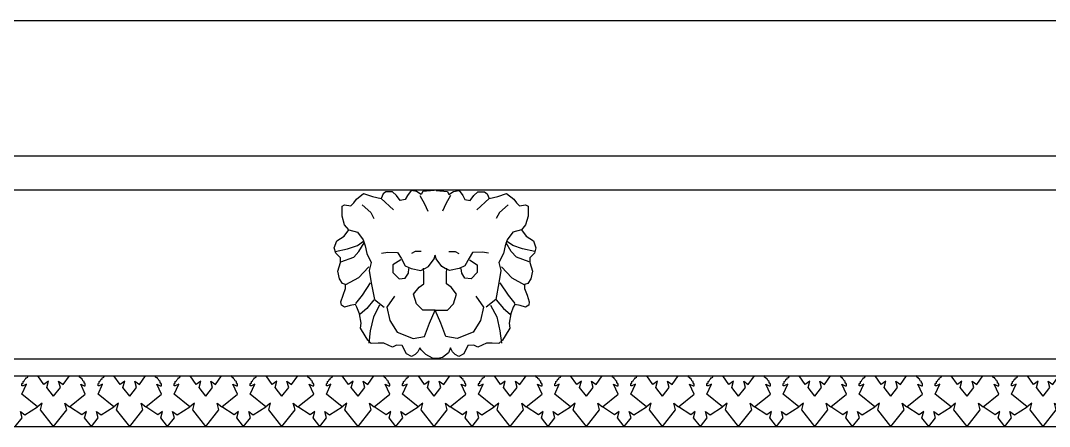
# Model space of a CAD drawing. Extents: x 140 to 2512, y 69 to 3554.
# Drawn here: x 1078.1 to 1382.3, y 3319.6 to 3439.6 of the extents above; entities that cross this region are included whole.
import ezdxf

# ---------------------------------------------------------------- set-up
doc = ezdxf.new("R2010")
doc.units = 0
doc.header["$LTSCALE"] = 10
doc.header["$MEASUREMENT"] = 0
for name, color, linetype in [('3', 3, 'CONTINUOUS'), ('4', 4, 'CONTINUOUS'), ('7', 7, 'CONTINUOUS'), ('BH', 3, 'CONTINUOUS')]:
    doc.layers.add(name, color=color, linetype=linetype)

msp = doc.modelspace()

# ---------------------------------------------------------------- linework, layer by layer
at = {"layer": '3'}
for points in [[(1179.08, 3385.15), (1181.67, 3382.87), (1182.59, 3381.05)], [(1196.17, 3387.92), (1197.54, 3385.46), (1198.5, 3383.27)], [(1205.18, 3387.92), (1203.81, 3385.46), (1202.85, 3383.27)], [(1222.27, 3385.15), (1219.68, 3382.87), (1218.76, 3381.05)], [(1175.13, 3377.7), (1177.71, 3377.09), (1179.39, 3374.81), (1180, 3372.99), (1180.45, 3370.71), (1181.82, 3368.12), (1181.22, 3365.69), (1181.82, 3362.04), (1182.74, 3357.17), (1185.63, 3354.89)], [(1226.22, 3377.7), (1223.64, 3377.09), (1221.96, 3374.81), (1221.35, 3372.99), (1220.9, 3370.71), (1219.53, 3368.12), (1220.13, 3365.69), (1219.53, 3362.04), (1218.61, 3357.17), (1215.72, 3354.89)], [(1171.17, 3371.31), (1174.82, 3372.08), (1177.71, 3373.14), (1179.54, 3374.36)], [(1172.84, 3368.27), (1176.65, 3369.64), (1178.17, 3371.31), (1179.69, 3373.9)], [(1228.51, 3368.27), (1224.7, 3369.64), (1223.18, 3371.31), (1221.66, 3373.9)], [(1230.18, 3371.31), (1226.53, 3372.08), (1223.64, 3373.14), (1221.81, 3374.36)], [(1181.06, 3366.75), (1178.02, 3363.56), (1174.21, 3361.43)], [(1190.5, 3368.88), (1188.22, 3367.36), (1188.22, 3365.08), (1190.05, 3363.26), (1191.87, 3363.41), (1192.79, 3364.93), (1192.94, 3366.3)], [(1210.85, 3368.88), (1213.13, 3367.36), (1213.13, 3365.08), (1211.31, 3363.26), (1209.48, 3363.41), (1208.57, 3364.93), (1208.41, 3366.3)], [(1220.29, 3366.75), (1223.33, 3363.56), (1227.14, 3361.43)], [(1188.68, 3358.09), (1186.39, 3354.89), (1187.31, 3350.94), (1189.44, 3347.44), (1194.16, 3345.62), (1197.51, 3346.23), (1199.03, 3350.18), (1200.7, 3353.98), (1197.05, 3353.98), (1195.22, 3355.81), (1194.31, 3358.69), (1195.98, 3360.82), (1197.35, 3361.74), (1197.35, 3364.78), (1197.2, 3366.45)], [(1212.68, 3358.09), (1214.96, 3354.89), (1214.05, 3350.94), (1211.91, 3347.44), (1207.19, 3345.62), (1203.85, 3346.23), (1202.32, 3350.18), (1200.65, 3353.98), (1204.3, 3353.98), (1206.13, 3355.81), (1207.04, 3358.69), (1205.37, 3360.82), (1204, 3361.74), (1204, 3364.78), (1204.15, 3366.45)], [(1181.52, 3362.04), (1179.08, 3358.39), (1177.11, 3355.96)], [(1219.83, 3362.04), (1222.27, 3358.39), (1224.25, 3355.96)], [(1182.59, 3357.02), (1180.45, 3354.44), (1178.48, 3352.76)], [(1184.26, 3355.5), (1182.43, 3352), (1181.52, 3347.9), (1181.06, 3344.25)], [(1217.09, 3355.5), (1218.92, 3352), (1219.83, 3347.9), (1220.29, 3344.25)], [(1218.76, 3357.02), (1220.9, 3354.44), (1222.88, 3352.76)]]:
    msp.add_lwpolyline(points, dxfattribs=at)
at = {"layer": '4'}
for p, q in [((520.4, 3439.61), (1567.19, 3439.61)), ((140.4, 3399.61), (1555.6, 3399.61))]:
    msp.add_line(p, q, dxfattribs=at)
at = {"layer": '7'}
for p, q in [((150.4, 3389.61), (1554.54, 3389.61)), ((190.4, 3339.61), (1542.02, 3339.61)), ((190.4, 3334.61), (1541.09, 3334.61)), ((210.4, 3319.61), (1538.47, 3319.61))]:
    msp.add_line(p, q, dxfattribs=at)
for points in [[(1212.98, 3383.63), (1216.63, 3386.98), (1219.22, 3387.58), (1221.81, 3388.5), (1223.94, 3386.82), (1224.7, 3385.76), (1225.62, 3384.85), (1227.44, 3385.15), (1228.2, 3384.7), (1228.2, 3381.81), (1227.44, 3379.22), (1226.22, 3377.7), (1227.59, 3375.88), (1229.73, 3374.51), (1230.49, 3372.38), (1230.03, 3370.86), (1228.66, 3369.49), (1228.66, 3368.12), (1229.42, 3365.54), (1228.96, 3363.26), (1228.05, 3361.89), (1227.14, 3361.58), (1227.14, 3360.37), (1227.9, 3358.39), (1228.51, 3356.41), (1228.36, 3355.5), (1227.44, 3354.89), (1225.77, 3355.35), (1224.25, 3355.65), (1223.79, 3354.89), (1223.03, 3352.92), (1222.57, 3350.18), (1222.72, 3348.66), (1221.35, 3346.38), (1220.59, 3345.16), (1219.53, 3344.1), (1217.55, 3344.25), (1215.87, 3344.25), (1213.28, 3343.03), (1212.07, 3343.64), (1210.39, 3343.49), (1209.17, 3341.06), (1207.65, 3340.3), (1206.59, 3340.9), (1205.82, 3341.66), (1205.22, 3342.88), (1204.66, 3341.36), (1202.89, 3339.99), (1201.48, 3339.69), (1199.9, 3339.8), (1197.96, 3340.9), (1196.59, 3342.27), (1196.13, 3342.88), (1195.53, 3341.66), (1194.76, 3340.9), (1193.7, 3340.3), (1192.18, 3341.06), (1190.96, 3343.49), (1189.28, 3343.64), (1188.07, 3343.03), (1185.48, 3344.25), (1183.8, 3344.25), (1181.82, 3344.1), (1180.76, 3345.16), (1180, 3346.38), (1178.63, 3348.66), (1178.78, 3350.18), (1178.32, 3352.92), (1177.56, 3354.89), (1177.11, 3355.65), (1175.58, 3355.35), (1173.91, 3354.89), (1173, 3355.5), (1172.84, 3356.41), (1173.45, 3358.39), (1174.21, 3360.37), (1174.21, 3361.58), (1173.3, 3361.89), (1172.39, 3363.26), (1171.93, 3365.54), (1172.69, 3368.12), (1172.69, 3369.49), (1171.32, 3370.86), (1170.86, 3372.38), (1171.63, 3374.51), (1173.76, 3375.88), (1175.13, 3377.7), (1173.91, 3379.22), (1173.15, 3381.81), (1173.15, 3384.7), (1173.91, 3385.15), (1175.74, 3384.85), (1176.65, 3385.76), (1177.41, 3386.82), (1179.54, 3388.5), (1182.13, 3387.58), (1184.72, 3386.98), (1188.37, 3383.63)], [(1200.4, 3389.41), (1197.05, 3389.11), (1196.59, 3388.19), (1195.22, 3389.11), (1193.55, 3389.41), (1192.48, 3387.89), (1191.87, 3386.67), (1190.35, 3386.37), (1189.28, 3387.89), (1188.07, 3388.95), (1186.09, 3388.95), (1185.33, 3388.35), (1184.72, 3386.98)], [(1200.95, 3389.41), (1204.3, 3389.11), (1204.76, 3388.19), (1206.13, 3389.11), (1207.8, 3389.41), (1208.87, 3387.89), (1209.48, 3386.67), (1211, 3386.37), (1212.07, 3387.89), (1213.28, 3388.95), (1215.26, 3388.95), (1216.02, 3388.35), (1216.63, 3386.98)], [(1184.87, 3370.86), (1186.7, 3371.16), (1189.59, 3371.01), (1190.65, 3369.34), (1191.87, 3367.06), (1193.55, 3366.3), (1196.44, 3365.69), (1197.66, 3366.3), (1198.72, 3366.91), (1200.4, 3369.19), (1200.68, 3370.2)], [(1196.59, 3371.31), (1194.76, 3371.31), (1193.7, 3370.71)], [(1216.48, 3370.86), (1214.65, 3371.16), (1211.76, 3371.01), (1210.7, 3369.34), (1209.48, 3367.06), (1207.8, 3366.3), (1204.91, 3365.69), (1203.69, 3366.3), (1202.63, 3366.91), (1200.95, 3369.19), (1200.68, 3370.2)], [(1204.76, 3371.31), (1206.59, 3371.31), (1207.65, 3370.71)]]:
    msp.add_lwpolyline(points, dxfattribs=at)
at = {"layer": 'BH'}
for points in [[(1087.9, 3319.61), (1084.03, 3324.56), (1084.54, 3326.44), (1083.17, 3325.41), (1078.53, 3329.18), (1079.89, 3332.08), (1078.87, 3331.57), (1078.7, 3331.57), (1078.53, 3331.57), (1078.53, 3331.74), (1078.53, 3332.08), (1078.7, 3332.42), (1078.87, 3332.42), (1078.87, 3332.59), (1078.87, 3332.76), (1078.87, 3332.94), (1079.21, 3333.11), (1079.38, 3333.45), (1079.72, 3333.79), (1079.72, 3333.96), (1079.89, 3333.96), (1080.24, 3334.13), (1080.41, 3334.64)], [(1087.9, 3328.54), (1085.9, 3331.1), (1086.41, 3332.98), (1085.04, 3331.96), (1083.24, 3334.61)], [(1087.9, 3319.61), (1091.78, 3324.56), (1091.26, 3326.44), (1092.63, 3325.41), (1097.28, 3329.18), (1095.91, 3332.08), (1096.93, 3331.57), (1097.1, 3331.57), (1097.28, 3331.57), (1097.28, 3331.74), (1097.28, 3332.08), (1097.1, 3332.42), (1096.93, 3332.42), (1096.93, 3332.59), (1096.93, 3332.76), (1096.93, 3332.94), (1096.59, 3333.11), (1096.42, 3333.45), (1096.08, 3333.79), (1096.08, 3333.96), (1095.91, 3333.96), (1095.57, 3334.13), (1095.39, 3334.64)], [(1087.9, 3328.54), (1089.9, 3331.1), (1089.39, 3332.98), (1090.76, 3331.96), (1092.56, 3334.61)], [(1110.4, 3319.61), (1106.53, 3324.56), (1107.04, 3326.44), (1105.67, 3325.41), (1101.03, 3329.18), (1102.39, 3332.08), (1101.37, 3331.57), (1101.2, 3331.57), (1101.03, 3331.57), (1101.03, 3331.74), (1101.03, 3332.08), (1101.2, 3332.42), (1101.37, 3332.42), (1101.37, 3332.59), (1101.37, 3332.76), (1101.37, 3332.94), (1101.71, 3333.11), (1101.88, 3333.45), (1102.22, 3333.79), (1102.22, 3333.96), (1102.39, 3333.96), (1102.74, 3334.13), (1102.91, 3334.64)], [(1110.4, 3328.54), (1108.4, 3331.1), (1108.91, 3332.98), (1107.54, 3331.96), (1105.74, 3334.61)], [(1110.4, 3319.61), (1114.28, 3324.56), (1113.76, 3326.44), (1115.13, 3325.41), (1119.78, 3329.18), (1118.41, 3332.08), (1119.43, 3331.57), (1119.6, 3331.57), (1119.78, 3331.57), (1119.78, 3331.74), (1119.78, 3332.08), (1119.6, 3332.42), (1119.43, 3332.42), (1119.43, 3332.59), (1119.43, 3332.76), (1119.43, 3332.94), (1119.09, 3333.11), (1118.92, 3333.45), (1118.58, 3333.79), (1118.58, 3333.96), (1118.41, 3333.96), (1118.07, 3334.13), (1117.89, 3334.64)], [(1110.4, 3328.54), (1112.4, 3331.1), (1111.89, 3332.98), (1113.26, 3331.96), (1115.06, 3334.61)], [(1132.9, 3319.61), (1129.03, 3324.56), (1129.54, 3326.44), (1128.17, 3325.41), (1123.53, 3329.18), (1124.89, 3332.08), (1123.87, 3331.57), (1123.7, 3331.57), (1123.53, 3331.57), (1123.53, 3331.74), (1123.53, 3332.08), (1123.7, 3332.42), (1123.87, 3332.42), (1123.87, 3332.59), (1123.87, 3332.76), (1123.87, 3332.94), (1124.21, 3333.11), (1124.38, 3333.45), (1124.72, 3333.79), (1124.72, 3333.96), (1124.89, 3333.96), (1125.24, 3334.13), (1125.41, 3334.64)], [(1132.9, 3328.54), (1130.9, 3331.1), (1131.41, 3332.98), (1130.04, 3331.96), (1128.24, 3334.61)], [(1132.9, 3319.61), (1136.78, 3324.56), (1136.26, 3326.44), (1137.63, 3325.41), (1142.28, 3329.18), (1140.91, 3332.08), (1141.93, 3331.57), (1142.1, 3331.57), (1142.28, 3331.57), (1142.28, 3331.74), (1142.28, 3332.08), (1142.1, 3332.42), (1141.93, 3332.42), (1141.93, 3332.59), (1141.93, 3332.76), (1141.93, 3332.94), (1141.59, 3333.11), (1141.42, 3333.45), (1141.08, 3333.79), (1141.08, 3333.96), (1140.91, 3333.96), (1140.57, 3334.13), (1140.39, 3334.64)], [(1132.9, 3328.54), (1134.9, 3331.1), (1134.39, 3332.98), (1135.76, 3331.96), (1137.56, 3334.61)], [(1155.4, 3319.61), (1151.53, 3324.56), (1152.04, 3326.44), (1150.67, 3325.41), (1146.03, 3329.18), (1147.39, 3332.08), (1146.37, 3331.57), (1146.2, 3331.57), (1146.03, 3331.57), (1146.03, 3331.74), (1146.03, 3332.08), (1146.2, 3332.42), (1146.37, 3332.42), (1146.37, 3332.59), (1146.37, 3332.76), (1146.37, 3332.94), (1146.71, 3333.11), (1146.88, 3333.45), (1147.22, 3333.79), (1147.22, 3333.96), (1147.39, 3333.96), (1147.74, 3334.13), (1147.91, 3334.64)], [(1155.4, 3328.54), (1153.4, 3331.1), (1153.91, 3332.98), (1152.54, 3331.96), (1150.74, 3334.61)], [(1155.4, 3319.61), (1159.28, 3324.56), (1158.76, 3326.44), (1160.13, 3325.41), (1164.78, 3329.18), (1163.41, 3332.08), (1164.43, 3331.57), (1164.6, 3331.57), (1164.78, 3331.57), (1164.78, 3331.74), (1164.78, 3332.08), (1164.6, 3332.42), (1164.43, 3332.42), (1164.43, 3332.59), (1164.43, 3332.76), (1164.43, 3332.94), (1164.09, 3333.11), (1163.92, 3333.45), (1163.58, 3333.79), (1163.58, 3333.96), (1163.41, 3333.96), (1163.07, 3334.13), (1162.89, 3334.64)], [(1155.4, 3328.54), (1157.4, 3331.1), (1156.89, 3332.98), (1158.26, 3331.96), (1160.06, 3334.61)], [(1177.9, 3319.61), (1174.03, 3324.56), (1174.54, 3326.44), (1173.17, 3325.41), (1168.53, 3329.18), (1169.89, 3332.08), (1168.87, 3331.57), (1168.7, 3331.57), (1168.53, 3331.57), (1168.53, 3331.74), (1168.53, 3332.08), (1168.7, 3332.42), (1168.87, 3332.42), (1168.87, 3332.59), (1168.87, 3332.76), (1168.87, 3332.94), (1169.21, 3333.11), (1169.38, 3333.45), (1169.72, 3333.79), (1169.72, 3333.96), (1169.89, 3333.96), (1170.24, 3334.13), (1170.41, 3334.64)], [(1177.9, 3328.54), (1175.9, 3331.1), (1176.41, 3332.98), (1175.04, 3331.96), (1173.24, 3334.61)], [(1177.9, 3319.61), (1181.78, 3324.56), (1181.26, 3326.44), (1182.63, 3325.41), (1187.28, 3329.18), (1185.91, 3332.08), (1186.93, 3331.57), (1187.1, 3331.57), (1187.28, 3331.57), (1187.28, 3331.74), (1187.28, 3332.08), (1187.1, 3332.42), (1186.93, 3332.42), (1186.93, 3332.59), (1186.93, 3332.76), (1186.93, 3332.94), (1186.59, 3333.11), (1186.42, 3333.45), (1186.08, 3333.79), (1186.08, 3333.96), (1185.91, 3333.96), (1185.57, 3334.13), (1185.39, 3334.64)], [(1177.9, 3328.54), (1179.9, 3331.1), (1179.39, 3332.98), (1180.76, 3331.96), (1182.56, 3334.61)], [(1200.4, 3319.61), (1196.53, 3324.56), (1197.04, 3326.44), (1195.67, 3325.41), (1191.03, 3329.18), (1192.39, 3332.08), (1191.37, 3331.57), (1191.2, 3331.57), (1191.03, 3331.57), (1191.03, 3331.74), (1191.03, 3332.08), (1191.2, 3332.42), (1191.37, 3332.42), (1191.37, 3332.59), (1191.37, 3332.76), (1191.37, 3332.94), (1191.71, 3333.11), (1191.88, 3333.45), (1192.22, 3333.79), (1192.22, 3333.96), (1192.39, 3333.96), (1192.74, 3334.13), (1192.91, 3334.64)], [(1200.4, 3328.54), (1198.4, 3331.1), (1198.91, 3332.98), (1197.54, 3331.96), (1195.74, 3334.61)], [(1200.4, 3319.61), (1204.28, 3324.56), (1203.76, 3326.44), (1205.13, 3325.41), (1209.78, 3329.18), (1208.41, 3332.08), (1209.43, 3331.57), (1209.6, 3331.57), (1209.78, 3331.57), (1209.78, 3331.74), (1209.78, 3332.08), (1209.6, 3332.42), (1209.43, 3332.42), (1209.43, 3332.59), (1209.43, 3332.76), (1209.43, 3332.94), (1209.09, 3333.11), (1208.92, 3333.45), (1208.58, 3333.79), (1208.58, 3333.96), (1208.41, 3333.96), (1208.07, 3334.13), (1207.89, 3334.64)], [(1200.4, 3328.54), (1202.4, 3331.1), (1201.89, 3332.98), (1203.26, 3331.96), (1205.06, 3334.61)], [(1222.9, 3319.61), (1219.03, 3324.56), (1219.54, 3326.44), (1218.17, 3325.41), (1213.53, 3329.18), (1214.89, 3332.08), (1213.87, 3331.57), (1213.7, 3331.57), (1213.53, 3331.57), (1213.53, 3331.74), (1213.53, 3332.08), (1213.7, 3332.42), (1213.87, 3332.42), (1213.87, 3332.59), (1213.87, 3332.76), (1213.87, 3332.94), (1214.21, 3333.11), (1214.38, 3333.45), (1214.72, 3333.79), (1214.72, 3333.96), (1214.89, 3333.96), (1215.24, 3334.13), (1215.41, 3334.64)], [(1222.9, 3328.54), (1220.9, 3331.1), (1221.41, 3332.98), (1220.04, 3331.96), (1218.24, 3334.61)], [(1222.9, 3319.61), (1226.78, 3324.56), (1226.26, 3326.44), (1227.63, 3325.41), (1232.28, 3329.18), (1230.91, 3332.08), (1231.93, 3331.57), (1232.1, 3331.57), (1232.28, 3331.57), (1232.28, 3331.74), (1232.28, 3332.08), (1232.1, 3332.42), (1231.93, 3332.42), (1231.93, 3332.59), (1231.93, 3332.76), (1231.93, 3332.94), (1231.59, 3333.11), (1231.42, 3333.45), (1231.08, 3333.79), (1231.08, 3333.96), (1230.91, 3333.96), (1230.57, 3334.13), (1230.39, 3334.64)], [(1222.9, 3328.54), (1224.9, 3331.1), (1224.39, 3332.98), (1225.76, 3331.96), (1227.56, 3334.61)], [(1245.4, 3319.61), (1241.53, 3324.56), (1242.04, 3326.44), (1240.67, 3325.41), (1236.03, 3329.18), (1237.39, 3332.08), (1236.37, 3331.57), (1236.2, 3331.57), (1236.03, 3331.57), (1236.03, 3331.74), (1236.03, 3332.08), (1236.2, 3332.42), (1236.37, 3332.42), (1236.37, 3332.59), (1236.37, 3332.76), (1236.37, 3332.94), (1236.71, 3333.11), (1236.88, 3333.45), (1237.22, 3333.79), (1237.22, 3333.96), (1237.39, 3333.96), (1237.74, 3334.13), (1237.91, 3334.64)], [(1245.4, 3328.54), (1243.4, 3331.1), (1243.91, 3332.98), (1242.54, 3331.96), (1240.74, 3334.61)], [(1245.4, 3319.61), (1249.28, 3324.56), (1248.76, 3326.44), (1250.13, 3325.41), (1254.78, 3329.18), (1253.41, 3332.08), (1254.43, 3331.57), (1254.6, 3331.57), (1254.78, 3331.57), (1254.78, 3331.74), (1254.78, 3332.08), (1254.6, 3332.42), (1254.43, 3332.42), (1254.43, 3332.59), (1254.43, 3332.76), (1254.43, 3332.94), (1254.09, 3333.11), (1253.92, 3333.45), (1253.58, 3333.79), (1253.58, 3333.96), (1253.41, 3333.96), (1253.07, 3334.13), (1252.89, 3334.64)], [(1245.4, 3328.54), (1247.4, 3331.1), (1246.89, 3332.98), (1248.26, 3331.96), (1250.06, 3334.61)], [(1267.9, 3319.61), (1264.03, 3324.56), (1264.54, 3326.44), (1263.17, 3325.41), (1258.53, 3329.18), (1259.89, 3332.08), (1258.87, 3331.57), (1258.7, 3331.57), (1258.53, 3331.57), (1258.53, 3331.74), (1258.53, 3332.08), (1258.7, 3332.42), (1258.87, 3332.42), (1258.87, 3332.59), (1258.87, 3332.76), (1258.87, 3332.94), (1259.21, 3333.11), (1259.38, 3333.45), (1259.72, 3333.79), (1259.72, 3333.96), (1259.89, 3333.96), (1260.24, 3334.13), (1260.41, 3334.64)], [(1267.9, 3328.54), (1265.9, 3331.1), (1266.41, 3332.98), (1265.04, 3331.96), (1263.24, 3334.61)], [(1267.9, 3319.61), (1271.78, 3324.56), (1271.26, 3326.44), (1272.63, 3325.41), (1277.28, 3329.18), (1275.91, 3332.08), (1276.93, 3331.57), (1277.1, 3331.57), (1277.28, 3331.57), (1277.28, 3331.74), (1277.28, 3332.08), (1277.1, 3332.42), (1276.93, 3332.42), (1276.93, 3332.59), (1276.93, 3332.76), (1276.93, 3332.94), (1276.59, 3333.11), (1276.42, 3333.45), (1276.08, 3333.79), (1276.08, 3333.96), (1275.91, 3333.96), (1275.57, 3334.13), (1275.39, 3334.64)], [(1267.9, 3328.54), (1269.9, 3331.1), (1269.39, 3332.98), (1270.76, 3331.96), (1272.56, 3334.61)], [(1290.4, 3319.61), (1286.53, 3324.56), (1287.04, 3326.44), (1285.67, 3325.41), (1281.03, 3329.18), (1282.39, 3332.08), (1281.37, 3331.57), (1281.2, 3331.57), (1281.03, 3331.57), (1281.03, 3331.74), (1281.03, 3332.08), (1281.2, 3332.42), (1281.37, 3332.42), (1281.37, 3332.59), (1281.37, 3332.76), (1281.37, 3332.94), (1281.71, 3333.11), (1281.88, 3333.45), (1282.22, 3333.79), (1282.22, 3333.96), (1282.39, 3333.96), (1282.74, 3334.13), (1282.91, 3334.64)], [(1290.4, 3328.54), (1288.4, 3331.1), (1288.91, 3332.98), (1287.54, 3331.96), (1285.74, 3334.61)], [(1290.4, 3319.61), (1294.28, 3324.56), (1293.76, 3326.44), (1295.13, 3325.41), (1299.78, 3329.18), (1298.41, 3332.08), (1299.43, 3331.57), (1299.6, 3331.57), (1299.78, 3331.57), (1299.78, 3331.74), (1299.78, 3332.08), (1299.6, 3332.42), (1299.43, 3332.42), (1299.43, 3332.59), (1299.43, 3332.76), (1299.43, 3332.94), (1299.09, 3333.11), (1298.92, 3333.45), (1298.58, 3333.79), (1298.58, 3333.96), (1298.41, 3333.96), (1298.07, 3334.13), (1297.89, 3334.64)], [(1290.4, 3328.54), (1292.4, 3331.1), (1291.89, 3332.98), (1293.26, 3331.96), (1295.06, 3334.61)], [(1312.9, 3319.61), (1309.03, 3324.56), (1309.54, 3326.44), (1308.17, 3325.41), (1303.53, 3329.18), (1304.89, 3332.08), (1303.87, 3331.57), (1303.7, 3331.57), (1303.53, 3331.57), (1303.53, 3331.74), (1303.53, 3332.08), (1303.7, 3332.42), (1303.87, 3332.42), (1303.87, 3332.59), (1303.87, 3332.76), (1303.87, 3332.94), (1304.21, 3333.11), (1304.38, 3333.45), (1304.72, 3333.79), (1304.72, 3333.96), (1304.89, 3333.96), (1305.24, 3334.13), (1305.41, 3334.64)], [(1312.9, 3328.54), (1310.9, 3331.1), (1311.41, 3332.98), (1310.04, 3331.96), (1308.24, 3334.61)], [(1312.9, 3319.61), (1316.78, 3324.56), (1316.26, 3326.44), (1317.63, 3325.41), (1322.28, 3329.18), (1320.91, 3332.08), (1321.93, 3331.57), (1322.1, 3331.57), (1322.28, 3331.57), (1322.28, 3331.74), (1322.28, 3332.08), (1322.1, 3332.42), (1321.93, 3332.42), (1321.93, 3332.59), (1321.93, 3332.76), (1321.93, 3332.94), (1321.59, 3333.11), (1321.42, 3333.45), (1321.08, 3333.79), (1321.08, 3333.96), (1320.91, 3333.96), (1320.57, 3334.13), (1320.39, 3334.64)], [(1312.9, 3328.54), (1314.9, 3331.1), (1314.39, 3332.98), (1315.76, 3331.96), (1317.56, 3334.61)], [(1335.4, 3319.61), (1331.53, 3324.56), (1332.04, 3326.44), (1330.67, 3325.41), (1326.03, 3329.18), (1327.39, 3332.08), (1326.37, 3331.57), (1326.2, 3331.57), (1326.03, 3331.57), (1326.03, 3331.74), (1326.03, 3332.08), (1326.2, 3332.42), (1326.37, 3332.42), (1326.37, 3332.59), (1326.37, 3332.76), (1326.37, 3332.94), (1326.71, 3333.11), (1326.88, 3333.45), (1327.22, 3333.79), (1327.22, 3333.96), (1327.39, 3333.96), (1327.74, 3334.13), (1327.91, 3334.64)], [(1335.4, 3328.54), (1333.4, 3331.1), (1333.91, 3332.98), (1332.54, 3331.96), (1330.74, 3334.61)], [(1335.4, 3319.61), (1339.28, 3324.56), (1338.76, 3326.44), (1340.13, 3325.41), (1344.78, 3329.18), (1343.41, 3332.08), (1344.43, 3331.57), (1344.6, 3331.57), (1344.78, 3331.57), (1344.78, 3331.74), (1344.78, 3332.08), (1344.6, 3332.42), (1344.43, 3332.42), (1344.43, 3332.59), (1344.43, 3332.76), (1344.43, 3332.94), (1344.09, 3333.11), (1343.92, 3333.45), (1343.58, 3333.79), (1343.58, 3333.96), (1343.41, 3333.96), (1343.07, 3334.13), (1342.89, 3334.64)], [(1335.4, 3328.54), (1337.4, 3331.1), (1336.89, 3332.98), (1338.26, 3331.96), (1340.06, 3334.61)], [(1357.9, 3319.61), (1354.03, 3324.56), (1354.54, 3326.44), (1353.17, 3325.41), (1348.53, 3329.18), (1349.89, 3332.08), (1348.87, 3331.57), (1348.7, 3331.57), (1348.53, 3331.57), (1348.53, 3331.74), (1348.53, 3332.08), (1348.7, 3332.42), (1348.87, 3332.42), (1348.87, 3332.59), (1348.87, 3332.76), (1348.87, 3332.94), (1349.21, 3333.11), (1349.38, 3333.45), (1349.72, 3333.79), (1349.72, 3333.96), (1349.89, 3333.96), (1350.24, 3334.13), (1350.41, 3334.64)], [(1357.9, 3328.54), (1355.9, 3331.1), (1356.41, 3332.98), (1355.04, 3331.96), (1353.24, 3334.61)], [(1357.9, 3319.61), (1361.78, 3324.56), (1361.26, 3326.44), (1362.63, 3325.41), (1367.28, 3329.18), (1365.91, 3332.08), (1366.93, 3331.57), (1367.1, 3331.57), (1367.28, 3331.57), (1367.28, 3331.74), (1367.28, 3332.08), (1367.1, 3332.42), (1366.93, 3332.42), (1366.93, 3332.59), (1366.93, 3332.76), (1366.93, 3332.94), (1366.59, 3333.11), (1366.42, 3333.45), (1366.08, 3333.79), (1366.08, 3333.96), (1365.91, 3333.96), (1365.57, 3334.13), (1365.39, 3334.64)], [(1357.9, 3328.54), (1359.9, 3331.1), (1359.39, 3332.98), (1360.76, 3331.96), (1362.56, 3334.61)], [(1380.4, 3319.61), (1376.53, 3324.56), (1377.04, 3326.44), (1375.67, 3325.41), (1371.03, 3329.18), (1372.39, 3332.08), (1371.37, 3331.57), (1371.2, 3331.57), (1371.03, 3331.57), (1371.03, 3331.74), (1371.03, 3332.08), (1371.2, 3332.42), (1371.37, 3332.42), (1371.37, 3332.59), (1371.37, 3332.76), (1371.37, 3332.94), (1371.71, 3333.11), (1371.88, 3333.45), (1372.22, 3333.79), (1372.22, 3333.96), (1372.39, 3333.96), (1372.74, 3334.13), (1372.91, 3334.64)], [(1380.4, 3328.54), (1378.4, 3331.1), (1378.91, 3332.98), (1377.54, 3331.96), (1375.74, 3334.61)], [(1380.4, 3319.61), (1384.28, 3324.56), (1383.76, 3326.44), (1385.13, 3325.41), (1389.78, 3329.18), (1388.41, 3332.08), (1389.43, 3331.57), (1389.6, 3331.57), (1389.78, 3331.57), (1389.78, 3331.74), (1389.78, 3332.08), (1389.6, 3332.42), (1389.43, 3332.42), (1389.43, 3332.59), (1389.43, 3332.76), (1389.43, 3332.94), (1389.09, 3333.11), (1388.92, 3333.45), (1388.58, 3333.79), (1388.58, 3333.96), (1388.41, 3333.96), (1388.07, 3334.13), (1387.89, 3334.64)], [(1380.4, 3328.54), (1382.4, 3331.1), (1381.89, 3332.98), (1383.26, 3331.96), (1385.06, 3334.61)], [(1076.58, 3319.61), (1078.59, 3322.17), (1078.07, 3324.05), (1079.44, 3323.02), (1083.17, 3325.41)], [(1099.08, 3319.61), (1097.08, 3322.17), (1097.59, 3324.05), (1096.23, 3323.02), (1092.63, 3325.41)], [(1099.08, 3319.61), (1101.09, 3322.17), (1100.57, 3324.05), (1101.94, 3323.02), (1105.67, 3325.41)], [(1121.58, 3319.61), (1119.58, 3322.17), (1120.09, 3324.05), (1118.73, 3323.02), (1115.13, 3325.41)], [(1121.58, 3319.61), (1123.59, 3322.17), (1123.07, 3324.05), (1124.44, 3323.02), (1128.17, 3325.41)], [(1144.08, 3319.61), (1142.08, 3322.17), (1142.59, 3324.05), (1141.23, 3323.02), (1137.63, 3325.41)], [(1144.08, 3319.61), (1146.09, 3322.17), (1145.57, 3324.05), (1146.94, 3323.02), (1150.67, 3325.41)], [(1166.58, 3319.61), (1164.58, 3322.17), (1165.09, 3324.05), (1163.73, 3323.02), (1160.13, 3325.41)], [(1166.58, 3319.61), (1168.59, 3322.17), (1168.07, 3324.05), (1169.44, 3323.02), (1173.17, 3325.41)], [(1189.08, 3319.61), (1187.08, 3322.17), (1187.59, 3324.05), (1186.23, 3323.02), (1182.63, 3325.41)], [(1189.08, 3319.61), (1191.09, 3322.17), (1190.57, 3324.05), (1191.94, 3323.02), (1195.67, 3325.41)], [(1211.58, 3319.61), (1209.58, 3322.17), (1210.09, 3324.05), (1208.73, 3323.02), (1205.13, 3325.41)], [(1211.58, 3319.61), (1213.59, 3322.17), (1213.07, 3324.05), (1214.44, 3323.02), (1218.17, 3325.41)], [(1234.08, 3319.61), (1232.08, 3322.17), (1232.59, 3324.05), (1231.23, 3323.02), (1227.63, 3325.41)], [(1234.08, 3319.61), (1236.09, 3322.17), (1235.57, 3324.05), (1236.94, 3323.02), (1240.67, 3325.41)], [(1256.58, 3319.61), (1254.58, 3322.17), (1255.09, 3324.05), (1253.73, 3323.02), (1250.13, 3325.41)], [(1256.58, 3319.61), (1258.59, 3322.17), (1258.07, 3324.05), (1259.44, 3323.02), (1263.17, 3325.41)], [(1279.08, 3319.61), (1277.08, 3322.17), (1277.59, 3324.05), (1276.23, 3323.02), (1272.63, 3325.41)], [(1279.08, 3319.61), (1281.09, 3322.17), (1280.57, 3324.05), (1281.94, 3323.02), (1285.67, 3325.41)], [(1301.58, 3319.61), (1299.58, 3322.17), (1300.09, 3324.05), (1298.73, 3323.02), (1295.13, 3325.41)], [(1301.58, 3319.61), (1303.59, 3322.17), (1303.07, 3324.05), (1304.44, 3323.02), (1308.17, 3325.41)], [(1324.08, 3319.61), (1322.08, 3322.17), (1322.59, 3324.05), (1321.23, 3323.02), (1317.63, 3325.41)], [(1324.08, 3319.61), (1326.09, 3322.17), (1325.57, 3324.05), (1326.94, 3323.02), (1330.67, 3325.41)], [(1346.58, 3319.61), (1344.58, 3322.17), (1345.09, 3324.05), (1343.73, 3323.02), (1340.13, 3325.41)], [(1346.58, 3319.61), (1348.59, 3322.17), (1348.07, 3324.05), (1349.44, 3323.02), (1353.17, 3325.41)], [(1369.08, 3319.61), (1367.08, 3322.17), (1367.59, 3324.05), (1366.23, 3323.02), (1362.63, 3325.41)], [(1369.08, 3319.61), (1371.09, 3322.17), (1370.57, 3324.05), (1371.94, 3323.02), (1375.67, 3325.41)]]:
    msp.add_lwpolyline(points, dxfattribs=at)

doc.saveas('drawing.dxf')
